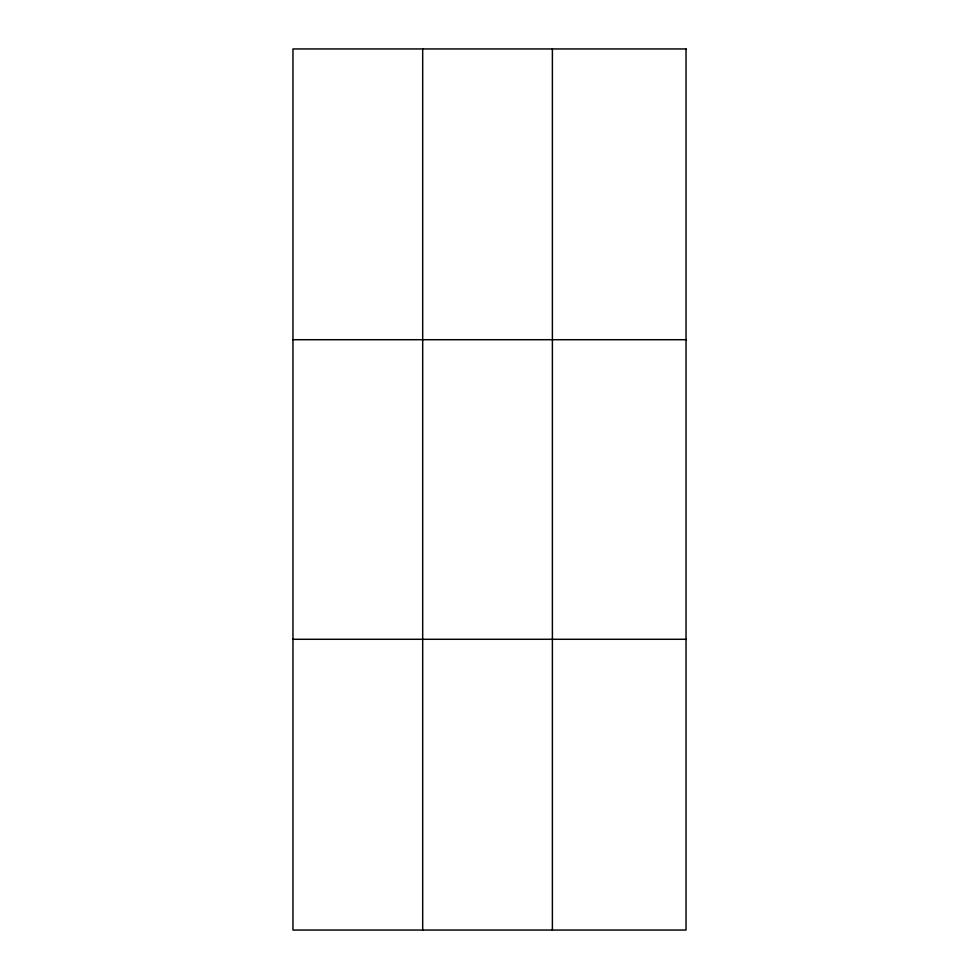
<?xml version="1.0" encoding="UTF-8"?>
<svg xmlns="http://www.w3.org/2000/svg" width="979" height="979" viewBox="0 0 979 979"><rect width="100%" height="100%" fill="white"/><g stroke="black" fill="none" stroke-linecap="round" stroke-linejoin="round"><path stroke-width="1.47" d="M422.683 48.95L422.683 930.05M552.389 48.95L552.389 930.05M292.966 339.713L686.034 339.713M292.966 639.287L686.034 639.287M686.034 48.95L686.034 930.05L292.966 930.05L292.966 48.95L686.034 48.95"/></g></svg>
